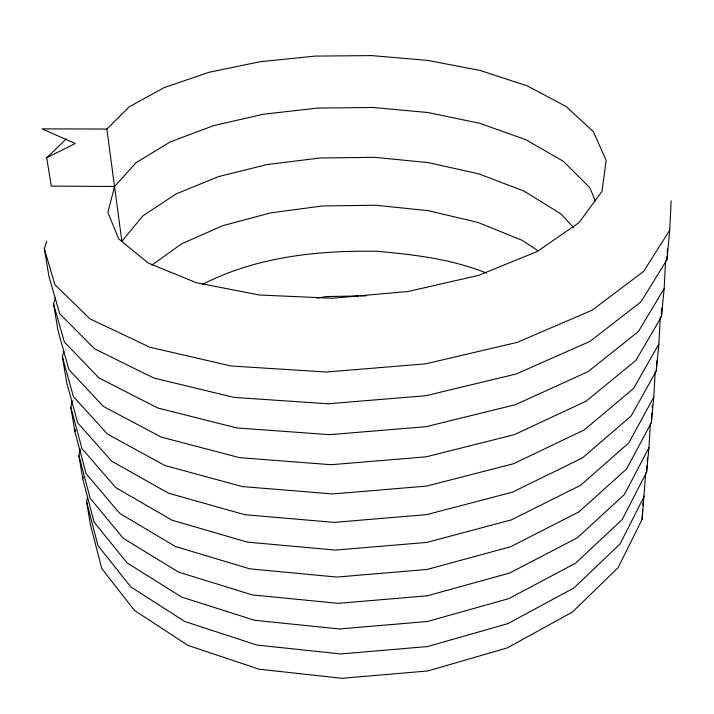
<?xml version="1.0" encoding="UTF-8"?>
<svg xmlns="http://www.w3.org/2000/svg" width="714" height="714" viewBox="0 0 714 714"><rect width="100%" height="100%" fill="white"/><g stroke="black" fill="none" stroke-linecap="round" stroke-linejoin="round"><path stroke-width="1.07" d="M46.74 241.243L44.33 248.651L49.007 276.648L59.681 313.705L94.534 348.771L153.706 377.983L233.924 397.386L328.021 403.785L425.856 395.717L516.356 373.957L590.076 341.328L640.976 301.843L666.921 259.717L669.741 230.176L671.16 200.83M55.397 297.684L53.568 303.994L58.03 330.707L68.91 369.593L103.307 406.382L161.266 437.093L239.52 457.638L331.118 464.716L426.267 456.808L514.321 434.665L586.167 401.152L635.933 360.374L661.476 316.659L664.163 288.536L665.582 260.878M666.921 259.717L667.081 256.38M667.251 253.042L667.474 248.597M661.476 316.659L661.94 307.868M63.778 351.466L62.395 356.813L66.652 382.329L77.692 422.84L111.643 461.155L168.442 493.178L244.831 514.714L334.054 522.389L426.66 514.633L512.393 492.187L582.454 457.924L631.14 416.021L656.291 370.923L658.852 344.112L660.325 316.829M72.346 400.795L70.82 407.283L74.89 431.684L86.073 473.623L119.586 513.277L175.251 546.451L249.864 568.853L336.838 577.064L427.034 569.46L510.564 546.763L578.938 511.876L626.58 469L651.346 422.697L653.792 397.109L655.211 371.824M656.291 370.923L656.844 360.936M80.271 449.026L78.879 455.559L82.779 478.907L94.078 522.121L127.146 562.953L181.74 597.127L254.648 620.288L339.471 628.963L427.383 621.501L508.832 598.618L575.582 563.194L622.233 519.497L646.616 472.141L648.955 447.705L650.365 423.429M651.346 422.697L651.9 412.897M652.212 407.453L652.337 405.275M87.661 496.31L86.599 501.772L90.33 524.147L101.727 568.478L134.366 610.345L187.907 645.385L259.2 669.214L341.988 678.3L427.722 670.981L507.172 647.946L572.387 612.085L618.083 567.684L642.1 519.417L645.715 472.873M646.616 472.141L647.009 465.599M647.259 461.235L647.455 457.96M642.1 519.417L642.698 509.609M642.957 505.253L643.153 501.978M82.779 478.907L83.217 476.756M74.89 431.684L75.372 429.542M114.535 186.488L107.876 212.558L118.711 238.86L148.307 263.091L196.145 282.655L259.289 295.007L332.349 298.238L408.051 291.508L478.612 275.354L537.169 251.542L579.018 222.616L601.982 191.379L606.168 160.373L593.334 131.599L566.113 106.502L527.485 85.975L480.415 70.525L427.632 60.387L371.708 55.594L315.017 56.103L259.923 61.761L208.845 72.346L164.398 87.51L129.395 106.689L106.841 129.047L42.117 128.859L75.238 143.532L46.74 157.812L51.265 186.095L114.535 186.488L136.303 162.489L170.325 141.881L213.691 125.593L263.627 114.195L317.569 108.082L373.11 107.484L427.909 112.526L479.594 123.263L525.665 139.614L563.391 161.31L589.898 187.782L595.271 200.893M644.331 496.043L620.127 543.872L573.967 587.934L507.993 623.59L427.552 646.554L340.748 653.944L256.951 645.054L184.864 621.546L130.796 586.926L97.952 545.558L86.599 501.772M648.955 447.705L624.375 494.552L577.242 537.847L509.689 573.021L427.213 595.815L338.168 603.348L252.283 594.896L178.536 572.101L123.406 538.41L90.125 498.149L78.879 455.559M653.792 397.109L628.829 442.832L580.678 485.243L511.465 519.837L426.847 542.408L335.464 550.083L247.383 542.131L171.895 520.149L115.659 487.537L81.931 448.526L70.82 407.283M658.852 344.112L633.505 388.541L584.293 429.908L513.348 463.814L426.463 486.109L332.608 493.945L242.216 486.555L164.898 465.501L107.528 434.112L73.355 396.529L62.395 356.813M664.163 288.536L638.423 331.483L588.095 371.637L515.321 404.731L426.062 426.686L329.591 434.674L236.762 427.927L157.544 407.935L98.978 377.947L64.349 341.997L53.568 303.994M669.741 230.176L643.591 271.427L592.111 310.188L517.418 342.318L425.633 363.863L326.405 372.012L231.006 365.987L149.779 347.218L89.973 318.828L54.898 284.716L44.33 248.651M46.74 157.812L66.366 138.837M151.912 265.055L181.445 243.929L222.795 225.678L270.597 212.897L322.371 205.989L375.743 205.213L428.418 210.692L478.068 222.465L522.229 240.377L537.945 250.703M202.446 284.422C255.951 256.87 317.56 250.284 376.983 251.283C414.022 254.595 451.685 259.057 486.404 273.051M317.078 298.033L326.807 296.551L358.508 295.98M360.695 295.944L366.157 295.846M573.699 227.641L560.776 213.789L523.906 191.04L478.817 173.868L428.168 162.587L374.448 157.312L320.015 158.008L267.188 164.532L218.332 176.661L176.001 193.976L142.907 215.86L121.88 241.341L106.841 129.047"/></g></svg>
